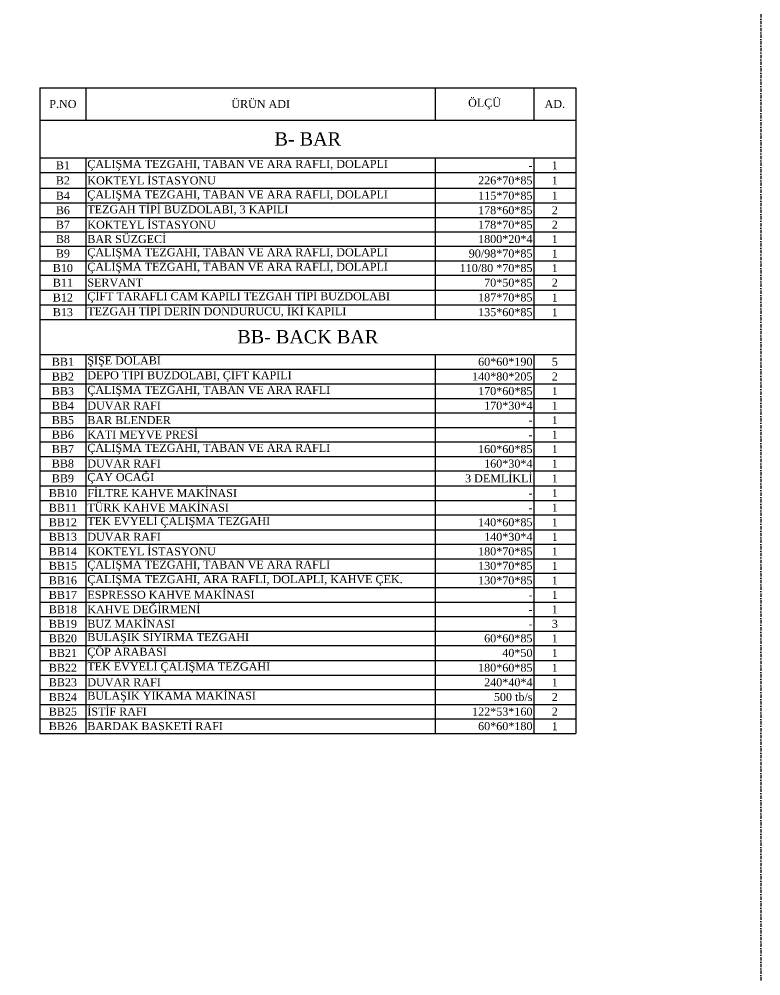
# Model space of a CAD drawing. Header units: millimetres. Extents: x -44968 to 8528, y -5302 to 23637.
# Drawn here: x -35296 to -34183, y 363 to 1798 of the extents above; entities that cross this region are included whole.
import ezdxf

# ---------------------------------------------------------------- set-up
doc = ezdxf.new("R2010")
doc.units = ezdxf.units.MM
doc.linetypes.add('DASHDOT', pattern=[1, 0.5, -0.25, 0, -0.25])
doc.layers.add('Section_Tech_YOO', color=201, linetype='DASHDOT')
doc.styles.add('Halil 1', font='times.ttf', dxfattribs={"height": 12})

# ---------------------------------------------------------------- blocks, each defined once
blk = doc.blocks.new('*T45')
at = {"color": 0, "linetype": 'ByBlock', "lineweight": -2, "transparency": 16777216}
for p, q in [((0, 0), (804.3, 0)), ((0, 0), (0, -968)), ((69.3, 0), (69.3, -48.2)), ((593.5, 0), (593.5, -48.2)), ((741.3, 0), (741.3, -48.2)), ((804.3, 0), (804.3, -968)), ((0, -48.2), (804.3, -48.2)), ((0, -104.8), (804.3, -104.8)), ((69.3, -104.8), (69.3, -347.1)), ((593.5, -104.8), (593.5, -347.1)), ((741.3, -104.8), (741.3, -347.1)), ((0, -127), (804.3, -127)), ((0, -150.4), (804.3, -150.4)), ((0, -172.5), (804.3, -172.5)), ((0, -194.3), (804.3, -194.3)), ((0, -216), (804.3, -216)), ((0, -237.3), (804.3, -237.3)), ((0, -259.4), (804.3, -259.4)), ((0, -280.7), (804.3, -280.7)), ((0, -303.2), (804.3, -303.2)), ((0, -325.4), (804.3, -325.4)), ((0, -347.1), (804.3, -347.1)), ((0, -399.5), (804.3, -399.5)), ((69.3, -399.5), (69.3, -968)), ((593.5, -399.5), (593.5, -968)), ((741.3, -399.5), (741.3, -968)), ((0, -421.7), (804.3, -421.7)), ((0, -443.9), (804.3, -443.9)), ((0, -465.6), (804.3, -465.6)), ((0, -487.3), (804.3, -487.3)), ((0, -509.1), (804.3, -509.1)), ((0, -530.8), (804.3, -530.8)), ((0, -552.5), (804.3, -552.5)), ((0, -574.3), (804.3, -574.3)), ((0, -596.8), (804.3, -596.8)), ((0, -618.6), (804.3, -618.6)), ((0, -640.3), (804.3, -640.3)), ((0, -662.5), (804.3, -662.5)), ((0, -684.2), (804.3, -684.2)), ((0, -706), (804.3, -706)), ((0, -727.7), (804.3, -727.7)), ((0, -749.4), (804.3, -749.4)), ((0, -771.2), (804.3, -771.2)), ((0, -792.9), (804.3, -792.9)), ((0, -814.6), (804.3, -814.6)), ((0, -836.4), (804.3, -836.4)), ((0, -858.5), (804.3, -858.5)), ((0, -880.7), (804.3, -880.7)), ((0, -902.4), (804.3, -902.4)), ((0, -924.6), (804.3, -924.6)), ((0, -946.3), (804.3, -946.3)), ((0, -968), (804.3, -968))]:
    blk.add_line(p, q, dxfattribs=at)
at = {"color": 0, "transparency": 16777216, "style": 'Halil 1'}
for s, insert, char_height, width, attachment_point in [('ÖLÇÜ', (667.4, -24.1), 12, 117.737, 5), ('P.NO', (34.6, -24.1), 12, 39.257, 5), ('ÜRÜN ADI', (331.4, -24.1), 12, 494.265, 5), ('AD.', (772.8, -24.1), 12, 33.034, 5), ('B- BAR', (402.1, -76.5), 20, 774.293, 5), ('B1', (34.6, -115.9), 12, 65.257, 5), ('ÇALIŞMA TEZGAHI, TABAN VE ARA RAFLI, DOLAPLI', (71.3, -115.9), 12, 520.265, 4), ('1', (772.8, -115.9), 12, 59.034, 5), ('-', (739.3, -115.9), 12, 143.737, 6), ('B2', (34.6, -138.7), 12, 65.257, 5), ('KOKTEYL İSTASYONU', (71.3, -138.7), 12, 520.265, 4), ('226*70*85', (739.3, -138.7), 12, 143.737, 6), ('1', (772.8, -138.7), 12, 59.034, 5), ('B4', (34.6, -161.5), 12, 65.257, 5), ('ÇALIŞMA TEZGAHI, TABAN VE ARA RAFLI, DOLAPLI', (71.3, -161.5), 12, 520.265, 4), ('115*70*85', (739.3, -161.5), 12, 143.737, 6), ('1', (772.8, -161.5), 12, 59.034, 5), ('B6', (34.6, -183.4), 12, 65.257, 5), ('TEZGAH TİPİ BUZDOLABI, 3 KAPILI', (71.3, -183.4), 12, 520.265, 4), ('178*60*85', (739.3, -183.4), 12, 143.737, 6), ('2', (772.8, -183.4), 12, 59.034, 5), ('B7', (34.6, -205.1), 12, 65.257, 5), ('KOKTEYL İSTASYONU', (71.3, -205.1), 12, 520.265, 4), ('178*70*85', (739.3, -205.1), 12, 143.737, 6), ('2', (772.8, -205.1), 12, 59.034, 5), ('B8', (34.6, -226.6), 12, 65.257, 5), ('BAR SÜZGECİ', (71.3, -226.6), 12, 520.265, 4), ('1800*20*4', (739.3, -226.6), 12, 143.737, 6), ('1', (772.8, -226.6), 12, 59.034, 5), ('B9', (34.6, -248.3), 12, 65.257, 5), ('ÇALIŞMA TEZGAHI, TABAN VE ARA RAFLI, DOLAPLI', (71.3, -248.3), 12, 520.265, 4), ('90/98*70*85', (739.3, -248.3), 12, 143.737, 6), ('1', (772.8, -248.3), 12, 59.034, 5), ('B10', (34.6, -270.1), 12, 65.257, 5), ('ÇALIŞMA TEZGAHI, TABAN VE ARA RAFLI, DOLAPLI', (71.3, -270.1), 12, 520.265, 4), ('110/80 *70*85', (739.3, -270.1), 12, 143.737, 6), ('1', (772.8, -270.1), 12, 59.034, 5), ('B11', (34.6, -292), 12, 65.257, 5), ('SERVANT', (71.3, -292), 12, 520.265, 4), ('70*50*85', (739.3, -292), 12, 143.737, 6), ('2', (772.8, -292), 12, 59.034, 5), ('B12', (34.6, -314.3), 12, 65.257, 5), ('ÇİFT TARAFLI CAM KAPILI TEZGAH TİPİ BUZDOLABI', (71.3, -314.3), 12, 520.265, 4), ('187*70*85', (739.3, -314.3), 12, 143.737, 6), ('1', (772.8, -314.3), 12, 59.034, 5), ('TEZGAH TİPİ DERİN DONDURUCU, İKİ KAPILI^I^I^J', (71.3, -336.3), 12, 520.265, 4), ('135*60*85', (739.3, -336.3), 12, 143.737, 6), ('B13', (34.6, -336.3), 12, 65.257, 5), ('1', (772.8, -336.3), 12, 59.034, 5), ('BB- BACK BAR', (402.1, -373.3), 20, 800.293, 5), ('ŞİŞE DOLABI ', (71.3, -410.6), 12, 520.265, 4), ('BB1', (34.6, -410.6), 12, 65.257, 5), ('60*60*190', (739.3, -410.6), 12, 143.737, 6), ('5', (772.8, -410.6), 12, 59.034, 5), ('BB2', (34.6, -432.8), 12, 65.257, 5), ('DEPO TİPİ BUZDOLABI, ÇİFT KAPILI', (71.3, -432.8), 12, 520.265, 4), ('140*80*205', (739.3, -432.8), 12, 143.737, 6), ('2', (772.8, -432.8), 12, 59.034, 5), ('BB3', (34.6, -454.7), 12, 65.257, 5), ('ÇALIŞMA TEZGAHI, TABAN VE ARA RAFLI ', (71.3, -454.7), 12, 520.265, 4), ('170*60*85', (739.3, -454.7), 12, 143.737, 6), ('1', (772.8, -454.7), 12, 59.034, 5), ('BB4', (34.6, -476.5), 12, 65.257, 5), ('DUVAR RAFI ', (71.3, -476.5), 12, 520.265, 4), ('170*30*4', (739.3, -476.5), 12, 143.737, 6), ('1', (772.8, -476.5), 12, 59.034, 5), ('BB5', (34.6, -498.2), 12, 65.257, 5), ('BAR BLENDER', (71.3, -498.2), 12, 520.265, 4), ('-', (739.3, -498.2), 12, 143.737, 6), ('1', (772.8, -498.2), 12, 59.034, 5), ('BB6', (34.6, -519.9), 12, 65.257, 5), ('KATI MEYVE PRESİ ', (71.3, -519.9), 12, 520.265, 4), ('1', (772.8, -519.9), 12, 59.034, 5), ('-', (739.3, -519.9), 12, 143.737, 6), ('BB7', (34.6, -541.7), 12, 65.257, 5), ('ÇALIŞMA TEZGAHI, TABAN VE ARA RAFLI ', (71.3, -541.7), 12, 520.265, 4), ('160*60*85', (739.3, -541.7), 12, 143.737, 6), ('1', (772.8, -541.7), 12, 59.034, 5), ('BB8', (34.6, -563.4), 12, 65.257, 5), ('DUVAR RAFI', (71.3, -563.4), 12, 520.265, 4), ('160*30*4', (739.3, -563.4), 12, 143.737, 6), ('1', (772.8, -563.4), 12, 59.034, 5), ('BB9', (34.6, -585.6), 12, 65.257, 5), ('ÇAY OCAĞI ', (71.3, -585.6), 12, 520.265, 4), ('3 DEMLİKLİ', (739.3, -585.6), 12, 143.737, 6), ('1', (772.8, -585.6), 12, 59.034, 5), ('BB10', (34.6, -607.7), 12, 65.257, 5), ('FİLTRE KAHVE MAKİNASI ', (71.3, -607.7), 12, 520.265, 4), ('1', (772.8, -607.7), 12, 59.034, 5), ('-', (739.3, -607.7), 12, 143.737, 6), ('BB11', (34.6, -629.5), 12, 65.257, 5), ('TÜRK KAHVE MAKİNASI ', (71.3, -629.5), 12, 520.265, 4), ('-', (739.3, -629.5), 12, 143.737, 6), ('1', (772.8, -629.5), 12, 59.034, 5), ('BB12', (34.6, -651.4), 12, 65.257, 5), ('TEK EVYELİ ÇALIŞMA TEZGAHI', (71.3, -651.4), 12, 520.265, 4), ('140*60*85', (739.3, -651.4), 12, 143.737, 6), ('1', (772.8, -651.4), 12, 59.034, 5), ('BB13', (34.6, -673.3), 12, 65.257, 5), ('DUVAR RAFI', (71.3, -673.3), 12, 520.265, 4), ('140*30*4', (739.3, -673.3), 12, 143.737, 6), ('1', (772.8, -673.3), 12, 59.034, 5), ('KOKTEYL İSTASYONU ', (71.3, -695.1), 12, 520.265, 4), ('BB14', (34.6, -695.1), 12, 65.257, 5), ('180*70*85', (739.3, -695.1), 12, 143.737, 6), ('1', (772.8, -695.1), 12, 59.034, 5), ('BB15', (34.6, -716.8), 12, 65.257, 5), ('ÇALIŞMA TEZGAHI, TABAN VE ARA RAFLI ', (71.3, -716.8), 12, 520.265, 4), ('130*70*85', (739.3, -716.8), 12, 143.737, 6), ('1', (772.8, -716.8), 12, 59.034, 5), ('ÇALIŞMA TEZGAHI, ARA RAFLI, DOLAPLI, KAHVE ÇEK.', (71.3, -738.6), 12, 520.265, 4), ('BB16', (34.6, -738.6), 12, 65.257, 5), ('130*70*85', (739.3, -738.6), 12, 143.737, 6), ('1', (772.8, -738.6), 12, 59.034, 5), ('BB17', (34.6, -760.3), 12, 65.257, 5), ('ESPRESSO KAHVE MAKİNASI ', (71.3, -760.3), 12, 520.265, 4), ('1', (772.8, -760.3), 12, 59.034, 5), ('KAHVE DEĞİRMENİ ', (71.3, -782), 12, 520.265, 4), ('-', (739.3, -760.3), 12, 143.737, 6), ('BB18', (34.6, -782), 12, 65.257, 5), ('-', (739.3, -782), 12, 143.737, 6), ('1', (772.8, -782), 12, 59.034, 5), ('BB19', (34.6, -803.8), 12, 65.257, 5), ('BUZ MAKİNASI ', (71.3, -803.8), 12, 520.265, 4), ('3', (772.8, -803.8), 12, 59.034, 5), ('BULAŞIK SIYIRMA TEZGAHI', (71.3, -825.5), 12, 520.265, 4), ('-', (739.3, -803.8), 12, 143.737, 6), ('BB20', (34.6, -825.5), 12, 65.257, 5), ('60*60*85', (739.3, -825.5), 12, 143.737, 6), ('1', (772.8, -825.5), 12, 59.034, 5), ('BB21', (34.6, -847.4), 12, 65.257, 5), ('ÇÖP ARABASI ', (71.3, -847.4), 12, 520.265, 4), ('40*50', (739.3, -847.4), 12, 143.737, 6), ('1', (772.8, -847.4), 12, 59.034, 5), ('TEK EVYELİ ÇALIŞMA TEZGAHI', (71.3, -869.6), 12, 520.265, 4), ('BB22', (34.6, -869.6), 12, 65.257, 5), ('180*60*85', (739.3, -869.6), 12, 143.737, 6), ('1', (772.8, -869.6), 12, 59.034, 5), ('BB23', (34.6, -891.5), 12, 65.257, 5), ('DUVAR RAFI ', (71.3, -891.5), 12, 520.265, 4), ('240*40*4', (739.3, -891.5), 12, 143.737, 6), ('1', (772.8, -891.5), 12, 59.034, 5), ('BULAŞIK YIKAMA MAKİNASI ', (71.3, -913.5), 12, 520.265, 4), ('BB24', (34.6, -913.5), 12, 65.257, 5), ('500 tb/s', (739.3, -913.5), 12, 143.737, 6), ('2', (772.8, -913.5), 12, 59.034, 5), ('BB25', (34.6, -935.4), 12, 65.257, 5), ('İSTİF RAFI ', (71.3, -935.4), 12, 520.265, 4), ('122*53*160', (739.3, -935.4), 12, 143.737, 6), ('2', (772.8, -935.4), 12, 59.034, 5), ('BB26', (34.6, -957.2), 12, 65.257, 5), ('BARDAK BASKETİ RAFI ', (71.3, -957.2), 12, 520.265, 4), ('60*60*180', (739.3, -957.2), 12, 143.737, 6), ('1', (772.8, -957.2), 12, 59.034, 5)]:
    blk.add_mtext(s, dxfattribs=dict(at, insert=insert, char_height=char_height, width=width, attachment_point=attachment_point))

msp = doc.modelspace()

# ---------------------------------------------------------------- linework, layer by layer
at = {"layer": 'Section_Tech_YOO', "ltscale": 10}
msp.add_lwpolyline([(-34182.86452, 4097.53635), (-34182.86452, -4546.7592), (-43947.45853, -4546.7592), (-43947.45853, 4097.53635)], close=True, dxfattribs=at)

# ---------------------------------------------------------------- block references
msp.add_blockref('*T45', (-35264.90016, 1694.2662))

doc.saveas('drawing.dxf')
